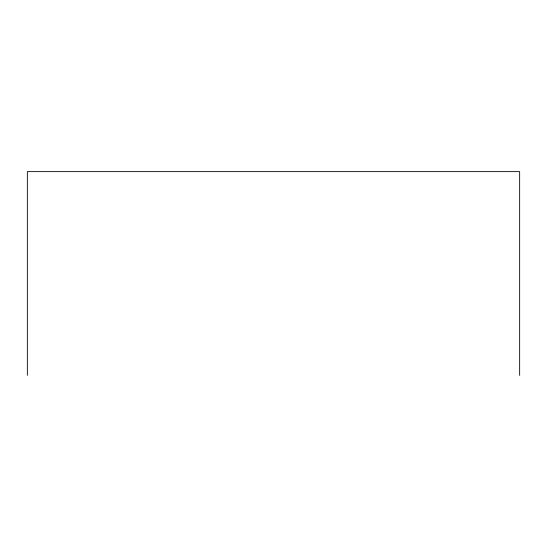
<?xml version="1.0" encoding="UTF-8"?>
<svg xmlns="http://www.w3.org/2000/svg" width="547" height="547" viewBox="0 0 547 547"><rect width="100%" height="100%" fill="white"/><g stroke="black" fill="none" stroke-linecap="round" stroke-linejoin="round"><path stroke-width="0.82" d="M519.65 375.372L519.65 171.628L27.35 171.628L27.35 375.372"/></g></svg>
